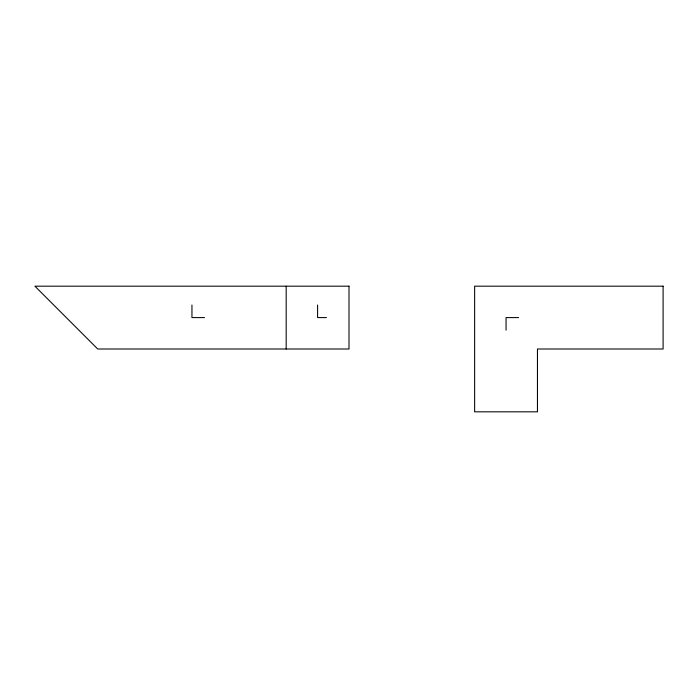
<?xml version="1.0" encoding="UTF-8"?>
<svg xmlns="http://www.w3.org/2000/svg" width="698" height="698" viewBox="0 0 698 698"><rect width="100%" height="100%" fill="white"/><g stroke="black" fill="none" stroke-linecap="round" stroke-linejoin="round"><path stroke-width="1.05" d="M204.514 317.59L191.95 317.59L191.95 305.026M326.472 317.59L317.59 317.59L317.59 305.026M518.614 317.59L506.05 317.59L506.05 330.154M286.18 286.18L286.18 349M349 286.18L34.9 286.18L97.72 349L349 349L349 286.18M663.1 286.18L474.64 286.18L474.64 411.82L537.46 411.82L537.46 349L663.1 349L663.1 286.18"/></g></svg>
